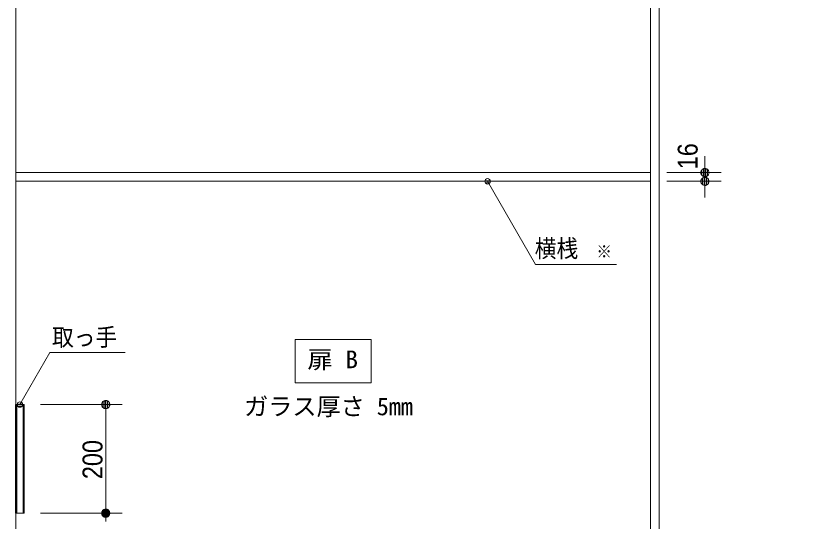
# Model space of a CAD drawing. Units: millimetres, scale not verified. Extents: x -6062 to 6062, y -3045 to 3045.
# Drawn here: x -3088 to -1650, y -1102 to -171 of the extents above; entities that cross this region are included whole.
import ezdxf
from ezdxf.enums import TextEntityAlignment as Align

# ---------------------------------------------------------------- set-up
doc = ezdxf.new("R2010")
doc.units = ezdxf.units.MM
doc.header["$LTSCALE"] = 20
for name, color, linetype, lineweight in [('0-1_3一般', 7, 'Continuous', 9), ('0-2_2寸法-3', 7, 'Continuous', 9), ('0-3_2寸法-1', 7, 'Continuous', 9), ('0-4_0', 7, 'Continuous', 9), ('0-5_2寸法-2', 7, 'Continuous', 9)]:
    doc.layers.add(name, color=color, linetype=linetype, lineweight=lineweight)
doc.styles.add('ＭＳ ゴシック', font='')
doc.styles.add('ＭＳ Ｐゴシック', font='')
doc.styles.get('ＭＳ ゴシック').set_extended_font_data('MS Gothic')
doc.styles.get('ＭＳ Ｐゴシック').set_extended_font_data('MS PGothic')

# ---------------------------------------------------------------- blocks, each defined once
blk = doc.blocks.new('グループ-1')
at = {"layer": '0-1_3一般'}
for p, q in [((-26000, -39740), (-26000, 6140)), ((-2640, 6140), (-2640, -39740)), ((-2320, 6140), (-2320, -39740)), ((-2320, -39740), (-2320, 6140)), ((-2640, -9200), (-26000, -9200)), ((-2640, -9520), (-26000, -9520)), ((-26002, -17740), (-26002, -21740)), ((-26002, -17740), (-25682, -17740)), ((-25962, -17740), (-25962, -21740)), ((-25722, -17740), (-25722, -21740)), ((-25682, -21740), (-25682, -17740)), ((-26002, -21740), (-25682, -21740))]:
    blk.add_line(p, q, dxfattribs=at)
blk.add_lwpolyline([(-2640, -39740), (-2640, 6140), (21360, 6140)], dxfattribs=at)
blk = doc.blocks.new('グループ-2')
at = {"layer": '0-1_3一般'}
blk.add_blockref('グループ-1', (0, 0), dxfattribs=at)
blk = doc.blocks.new('_Dot')
at = {"layer": '0-4_0'}
for p, q in [((-10, 0), (-20, 0)), ((9.78, 2), (-9.78, 2)), ((7.99, 6), (-7.99, 6)), ((9.16, -3.98), (-9.16, -3.98)), ((6, -7.98), (-6, -7.98))]:
    blk.add_line(p, q, dxfattribs=at)
for points in [[(10, 0), (9.92, 1.25), (9.69, 2.49), (9.3, 3.68), (8.76, 4.82), (8.09, 5.88), (7.29, 6.85), (6.37, 7.71), (5.36, 8.44), (4.26, 9.05), (3.09, 9.51), (1.87, 9.82), (0.63, 9.98), (-0.63, 9.98), (-1.87, 9.82), (-3.09, 9.51), (-4.26, 9.05), (-5.36, 8.44), (-6.37, 7.71), (-7.29, 6.85), (-8.09, 5.88), (-8.76, 4.82), (-9.3, 3.68), (-9.69, 2.49), (-9.92, 1.25), (-10, 0), (0, 0)], [(-10, 0), (-9.92, -1.25), (-9.69, -2.49), (-9.3, -3.68), (-8.76, -4.82), (-8.09, -5.88), (-7.29, -6.85), (-6.37, -7.71), (-5.36, -8.44), (-4.26, -9.05), (-3.09, -9.51), (-1.87, -9.82), (-0.63, -9.98), (0.63, -9.98), (1.87, -9.82), (3.09, -9.51), (4.26, -9.05), (5.36, -8.44), (6.37, -7.71), (7.29, -6.85), (8.09, -5.88), (8.76, -4.82), (9.3, -3.68), (9.69, -2.49), (9.92, -1.25), (10, 0), (0, 0)]]:
    blk.add_lwpolyline(points, close=True, dxfattribs=at)

msp = doc.modelspace()

# ---------------------------------------------------------------- linework, layer by layer
at = {"layer": '0-2_2寸法-3'}
for p, q in [((-2219.33, -471.01), (-2219.67, -471.01)), ((-2219.33, -471.01), (-2219.67, -471.01)), ((-2214.61, -475.01), (-2224.39, -475.01)), ((-2215.5, -479.01), (-2223.5, -479.01)), ((-3074.91, -886.01), (-3084.69, -886.01)), ((-3075.8, -890.01), (-3083.8, -890.01)), ((-3079.63, -882.01), (-3079.97, -882.01)), ((-3079.63, -882.01), (-3079.97, -882.01))]:
    msp.add_line(p, q, dxfattribs=at)
for points in [[(-1982.16, -628.84), (-2131.26, -628.84), (-2219.5, -476)], [(-3079.8, -887), (-3024.56, -791.33), (-2886.04, -791.33)]]:
    msp.add_lwpolyline(points, dxfattribs=at)
msp.add_lwpolyline([(-2573.5, -767), (-2433.5, -767), (-2433.5, -847), (-2573.5, -847)], close=True, dxfattribs=at)
for centre in [(-2219.5, -476), (-2219.5, -476), (-3079.8, -887), (-3079.8, -887)]:
    msp.add_circle(centre, 5.01, dxfattribs=at)
at = {"layer": '0-3_2寸法-1'}
for p, q in [((-3041.8, -887), (-2891.8, -887)), ((-2921.8, -1071.99), (-2921.8, -902.01)), ((-3041.6, -1087), (-2891.8, -1087)), ((-3041.6, -1087), (-2891.8, -1087))]:
    msp.add_line(p, q, dxfattribs=at)
at = {"layer": '0-5_2寸法-2'}
for p, q in [((-1819.5, -444.99), (-1819.5, -429.99)), ((-1889.5, -460), (-1789.5, -460)), ((-1819.5, -476), (-1819.5, -460)), ((-1889.5, -476), (-1789.5, -476)), ((-1819.5, -491.01), (-1819.5, -506.01))]:
    msp.add_line(p, q, dxfattribs=at)

# ---------------------------------------------------------------- block references
at = {"layer": '0-1_3一般', "xscale": 0.05, "yscale": 0.05}
msp.add_blockref('グループ-2', (-1787.5, 0), dxfattribs=at)
at = {"layer": '0-3_2寸法-1', "xscale": 0.7503418, "yscale": 0.7503418}
for p, rotation in [((-2921.8, -887), 90), ((-2921.8, -1087), 270), ((-2921.8, -1087), 90)]:
    msp.add_blockref('_Dot', p, dxfattribs=dict(at, rotation=rotation))
at = {"layer": '0-5_2寸法-2', "xscale": 0.7503418, "yscale": 0.7503418}
for p, rotation in [((-1819.5, -460), 270), ((-1819.5, -476), 90)]:
    msp.add_blockref('_Dot', p, dxfattribs=dict(at, rotation=rotation))

# ---------------------------------------------------------------- texts
at = {"layer": '0-2_2寸法-3', "style": 'ＭＳ ゴシック'}
for s, height, width, p in [('横桟', 32.55, 0.9, (-2132.61, -625.66)), ('※', 23.31, 0.9, (-2019.26, -623.88)), ('取っ手', 32.55, 0.9, (-3020.71, -788.94)), ('扉 B', 32.55, 1.05, (-2550.86, -829.87))]:
    msp.add_text(s, height=height, dxfattribs=dict(at, width=width)).set_placement(p, align=Align.BOTTOM_LEFT)
msp.add_text('ガラス厚さ 5mm', height=32.55, dxfattribs=at).set_placement((-2667.29, -916.45), align=Align.BOTTOM_LEFT)
at = {"layer": '0-3_2寸法-1', "style": 'ＭＳ Ｐゴシック', "width": 0.9}
msp.add_text('200', height=36.66, rotation=90, dxfattribs=at).set_placement((-2916.84, -1024.28), align=Align.BOTTOM_LEFT)
at = {"layer": '0-5_2寸法-2', "style": 'ＭＳ Ｐゴシック', "width": 0.9}
msp.add_text('16', height=36.66, rotation=90, dxfattribs=at).set_placement((-1821.98, -453.9), align=Align.BOTTOM_LEFT)

doc.saveas('drawing.dxf')
